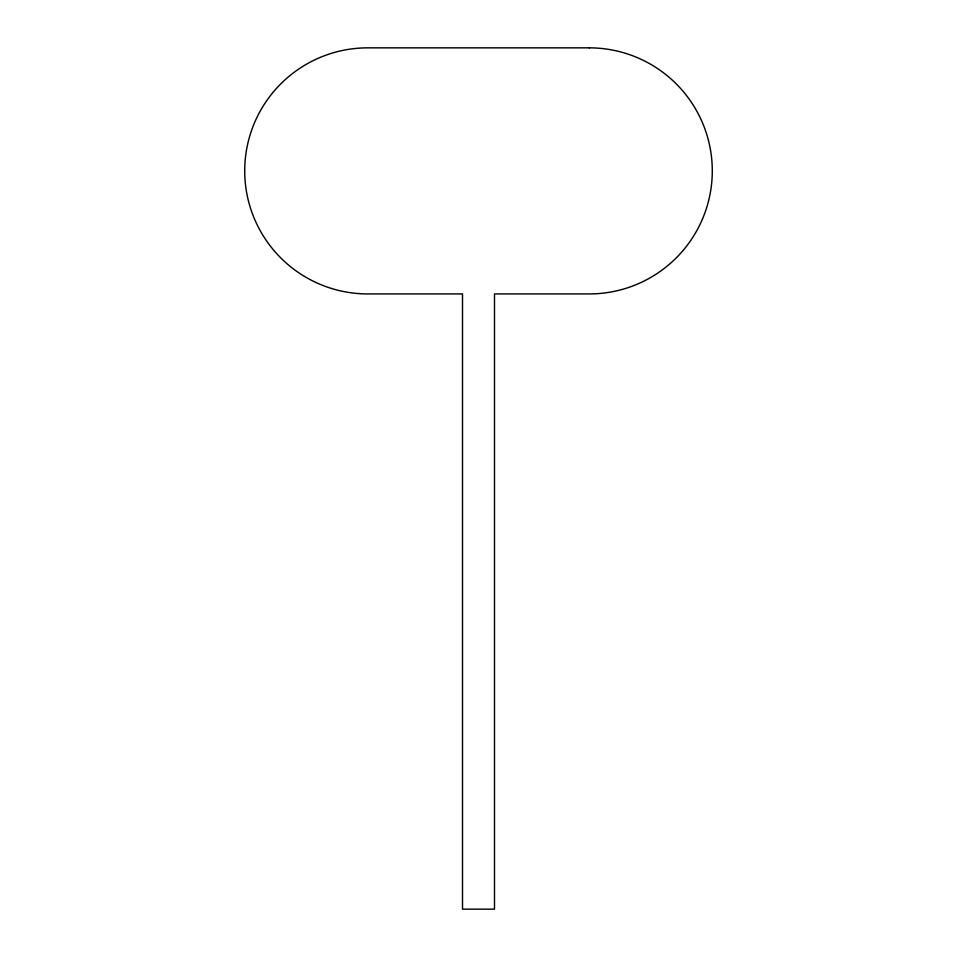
<?xml version="1.0" encoding="UTF-8"?>
<svg xmlns="http://www.w3.org/2000/svg" width="957" height="957" viewBox="0 0 957 957"><rect width="100%" height="100%" fill="white"/><g stroke="black" fill="none" stroke-linecap="round" stroke-linejoin="round"><path stroke-width="1.44" d="M589.237 47.85L367.763 47.85A123.046 123.046 0 0 0 244.717 170.896A123.046 123.046 0 0 0 367.763 293.931L462.506 293.931L462.506 909.15L494.494 909.15L494.494 293.931L589.237 293.931A123.046 123.046 0 0 0 712.283 170.896A123.046 123.046 0 0 0 589.237 47.85"/></g></svg>
